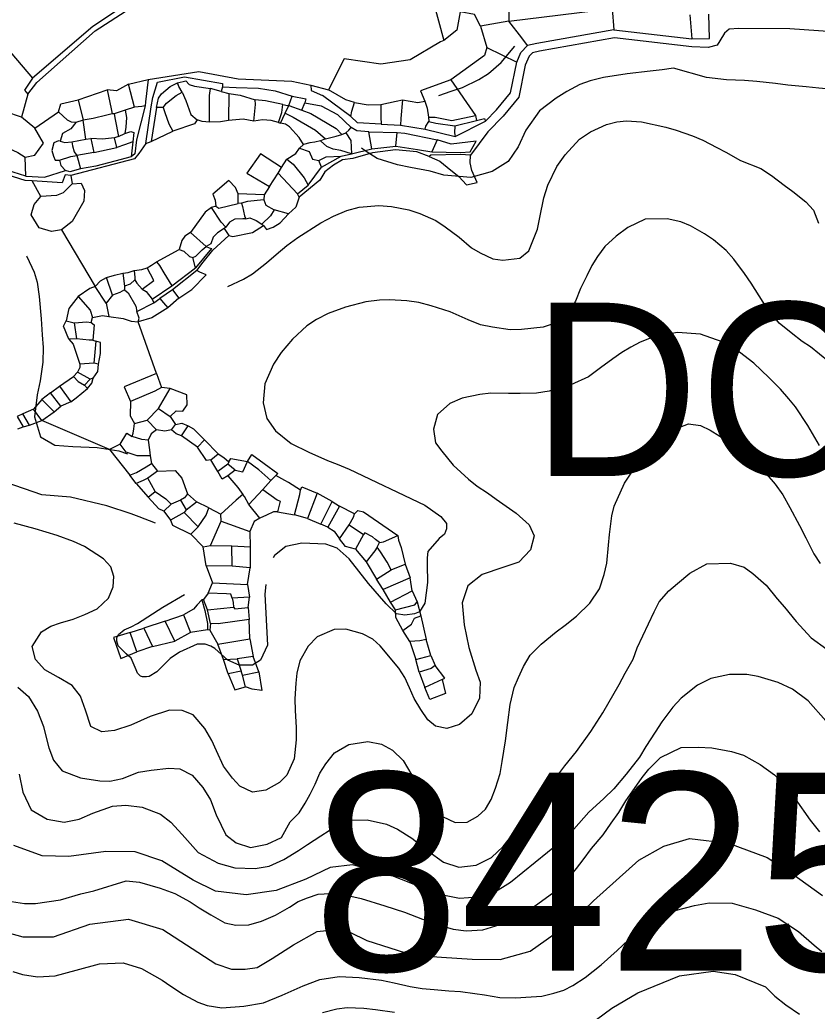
# Model space of a CAD drawing. Header units: metres. Extents: x 548946 to 557077, y 1838800 to 1845419.
# Drawn here: x 553195.1 to 553517, y 1839331.7 to 1839732.1 of the extents above; entities that cross this region are included whole.
import ezdxf
from ezdxf.enums import TextEntityAlignment as Align

# ---------------------------------------------------------------- set-up
doc = ezdxf.new("R2010")
doc.units = ezdxf.units.M
doc.header["$LTSCALE"] = 28
for name, color, linetype, lineweight in [('1', 7, 'Continuous', 13), ('10', 7, 'Continuous', 13), ('2', 7, 'Continuous', 13), ('55', 7, 'Continuous', 35)]:
    doc.layers.add(name, color=color, linetype=linetype, lineweight=lineweight)
doc.layers.add('61', color=7, linetype='Continuous')

msp = doc.modelspace()

# ---------------------------------------------------------------- linework, layer by layer
at = {"layer": '1'}
for points in [[(553364.22, 1839701.53), (553369.31, 1839703.26), (553373.83, 1839704.8), (553380.37, 1839707.99), (553384.39, 1839710.39), (553389.37, 1839714.84), (553394.95, 1839721.51)], [(553454.46, 1839711.86), (553449.58, 1839711.32), (553440.33, 1839710.3), (553430.73, 1839708.86), (553425.42, 1839707.49), (553421.16, 1839705.98), (553415.88, 1839703.19), (553411.62, 1839700.51), (553404.91, 1839695.35), (553399.39, 1839687.59), (553396.36, 1839680.88), (553392.21, 1839674.83), (553385.76, 1839670.87), (553377.19, 1839668.37), (553366.28, 1839669.38), (553360.77, 1839670.98), (553352.81, 1839672.44), (553347.61, 1839673.56), (553339.39, 1839676.17), (553334.51, 1839679.14), (553333.11, 1839680.26)], [(553596.71, 1839704.93), (553579.49, 1839701.94), (553563.84, 1839701.94), (553530.6, 1839703.63), (553525.32, 1839703.91), (553517.71, 1839704.5), (553512.6, 1839704.99), (553505.16, 1839705.79), (553500.13, 1839706.39), (553492.59, 1839707.27), (553487.68, 1839707.59), (553480.39, 1839707.93), (553472.28, 1839708.76), (553459.06, 1839712.63), (553454.46, 1839711.86)], [(553279.11, 1839624.39), (553279.16, 1839624.41), (553285.47, 1839627.31), (553289.12, 1839629.54), (553294.75, 1839633.93), (553298.67, 1839637.35), (553302.96, 1839640.94), (553307.41, 1839644.17), (553316.64, 1839650.12), (553321.81, 1839652.77), (553327.15, 1839655.05), (553332.06, 1839656.5), (553340.06, 1839657.12), (553345.17, 1839656.78), (553352.22, 1839655.34), (553356.67, 1839653.88), (553363.09, 1839651.08), (553366.89, 1839648.5), (553372.42, 1839644.3), (553377.45, 1839640.04), (553380.93, 1839637.96), (553386.01, 1839635.52), (553390.09, 1839635.06), (553397.03, 1839635.83), (553400.6, 1839638.82), (553404.06, 1839647.53), (553405.1, 1839652.32), (553406.7, 1839660.17), (553408.22, 1839665.28), (553411.94, 1839672.84), (553415.31, 1839677.64), (553421, 1839683.86), (553425.49, 1839686.82), (553431.91, 1839689.87), (553436.08, 1839690.98), (553440.08, 1839691.29), (553446.1, 1839690.91), (553455.84, 1839688.73), (553460.01, 1839687.5), (553466.63, 1839685.24), (553470.85, 1839683.49), (553476.5, 1839680.6), (553480.1, 1839678.66), (553486.06, 1839675.28), (553494.22, 1839672.02), (553498.56, 1839669.25), (553503.67, 1839665.39), (553507.21, 1839662.79), (553512.48, 1839658.56), (553515.45, 1839655.24), (553517.59, 1839650.01)], [(553521.53, 1839594.13), (553514.25, 1839599.97), (553510.89, 1839602.2), (553506.47, 1839605.74), (553501.62, 1839609.63), (553499.05, 1839612.86), (553495.23, 1839618.03), (553490.35, 1839625.69), (553487.7, 1839629.69), (553483.42, 1839635.46), (553480.32, 1839638.89), (553475.15, 1839643.26), (553471.5, 1839645.72), (553465.82, 1839648.87), (553462, 1839650.52), (553456.4, 1839651.73), (553447.58, 1839651.54), (553440.52, 1839648.29), (553435.84, 1839644.78), (553431.24, 1839640.5), (553428.29, 1839636.54), (553426.09, 1839632.91), (553423.95, 1839628.78), (553421.4, 1839623.55), (553419.48, 1839618.53), (553417.39, 1839615.05), (553412.73, 1839610.11), (553406.34, 1839607.98), (553397.6, 1839607.02), (553393.06, 1839606.91), (553385.92, 1839607.94), (553381.13, 1839608.97), (553376.1, 1839610.89), (553368.85, 1839614.13), (553361.18, 1839616.53), (553356.21, 1839617.94), (553351.33, 1839618.57), (553344.39, 1839618.98), (553340.36, 1839618.92), (553334.85, 1839618.18), (553326.63, 1839616.11), (553319.63, 1839613.52), (553314.83, 1839611.04), (553310.95, 1839608.53), (553305.17, 1839603.08), (553300.69, 1839597.78), (553297.57, 1839593.01), (553294.02, 1839585.08), (553293.3, 1839577.45), (553294.78, 1839571.11), (553298.31, 1839566.17), (553304.73, 1839561.03), (553311.75, 1839557.51), (553319.4, 1839554.19), (553323.22, 1839552.63), (553328.1, 1839550.6), (553358.62, 1839536.04), (553365.13, 1839531.47), (553367.33, 1839528.67), (553367.33, 1839526.46), (553366.6, 1839524.4), (553364.39, 1839522.63), (553359.84, 1839517.32), (553359.55, 1839514.82)], [(553197.83, 1839636.77), (553197.97, 1839636.53), (553200.87, 1839630.22), (553202.1, 1839626.19), (553203, 1839620.31), (553203.74, 1839611.29), (553204.19, 1839604.84), (553204.61, 1839599.81), (553204.49, 1839593.81)], [(553204.49, 1839593.81), (553203.37, 1839586.28), (553202.17, 1839580.68), (553201.07, 1839571.72), (553203.52, 1839563.66), (553209.23, 1839560.26), (553216.56, 1839559.77), (553226.36, 1839559.42), (553235.09, 1839558.04), (553238.56, 1839556.83)], [(553248.13, 1839429.03), (553255.33, 1839429.82), (553259.78, 1839429.53), (553264.75, 1839426.96), (553269.05, 1839422.1), (553272.07, 1839417.1), (553274.44, 1839410.99), (553276.46, 1839406.79), (553278.31, 1839402.96), (553282.45, 1839399.64), (553288.24, 1839397.81), (553294.98, 1839399.2), (553300.81, 1839401.8), (553304.27, 1839408.16), (553307.9, 1839411.81), (553310.33, 1839415.72), (553312.28, 1839419.32), (553314.42, 1839423.45), (553316.28, 1839427.82), (553318.6, 1839431.59), (553322.14, 1839436.01), (553327.88, 1839439.37), (553335.68, 1839440.62), (553341.13, 1839439.53), (553345.56, 1839437.16), (553349.92, 1839432.96), (553353.31, 1839426.96), (553357.36, 1839419.73), (553360.24, 1839416.01), (553365.8, 1839410.38), (553370.88, 1839407.95), (553375.68, 1839408.09), (553379.96, 1839410.51), (553383.16, 1839413.34), (553385.34, 1839417.22), (553387.17, 1839421.84), (553389, 1839427.64), (553389.89, 1839432.55), (553391.19, 1839440.88), (553392.19, 1839448.28), (553393.08, 1839455.53), (553394.66, 1839462.46), (553396.43, 1839466.43), (553398.41, 1839470.94), (553401.15, 1839475.53), (553405.61, 1839479.93), (553411.7, 1839484.89), (553415.3, 1839487.63), (553419.84, 1839491.25), (553425.24, 1839496.52), (553429.16, 1839502.29), (553430.99, 1839508.08), (553432.06, 1839512.62), (553432.8, 1839519.99), (553433.12, 1839524.18), (553434.1, 1839531.83), (553435.1, 1839535.72), (553439.28, 1839545.02), (553442.74, 1839550.21), (553445.37, 1839553.49), (553451.09, 1839560.63), (553457.63, 1839566.16), (553465, 1839568.92), (553469.88, 1839568.29), (553473.74, 1839566.37), (553477.64, 1839563.94), (553484.24, 1839559.59), (553490.94, 1839554.22), (553496.65, 1839548.48), (553500.07, 1839544.56), (553503.15, 1839540.22), (553505.91, 1839535.19), (553509.84, 1839527.82), (553512.47, 1839522.91), (553515.66, 1839516.37), (553518.17, 1839512.48)], [(553249.95, 1839528.75), (553243.28, 1839531.32), (553240.11, 1839532.59), (553230.3, 1839535.78), (553215.65, 1839539.33), (553204.02, 1839540.24), (553189.61, 1839545.24)], [(553359.55, 1839514.82), (553359.55, 1839512.02), (553359.68, 1839504.78), (553358.66, 1839496.55), (553356.46, 1839493.02), (553354.4, 1839492.13), (553350.58, 1839491.69), (553347.2, 1839492.13), (553343.01, 1839496.26), (553335.91, 1839504.43), (553328.1, 1839514.37), (553323.26, 1839518.65), (553318.71, 1839520.27), (553308.94, 1839520.77), (553302.55, 1839519.35), (553297.94, 1839515.79), (553297.37, 1839514.78)], [(553194.85, 1839427.45), (553196.3, 1839420.2), (553199.69, 1839413.03), (553206.23, 1839409.2), (553212.99, 1839407.99), (553219.1, 1839409.19), (553224.56, 1839411.61), (553232.56, 1839414.57), (553237.98, 1839414.91), (553244.58, 1839414.07), (553251.91, 1839411.24), (553256.16, 1839408.06), (553260.61, 1839403.09), (553267.14, 1839395.75), (553275.16, 1839391.43), (553281.87, 1839389.57), (553290.09, 1839389.3), (553295.83, 1839390.32), (553301.66, 1839392.92), (553307.63, 1839396.56), (553311.26, 1839399.05), (553316.6, 1839402.5), (553320, 1839404.69), (553324.46, 1839406.74), (553329.17, 1839408.82), (553335.39, 1839408.99), (553343.13, 1839407.24), (553347.64, 1839405.26), (553353.37, 1839401.6), (553359.79, 1839396.46), (553366.15, 1839391.83), (553372.35, 1839389.91), (553379.29, 1839390.67), (553385.57, 1839393.83), (553390.29, 1839398.25), (553394.86, 1839403.96), (553397.72, 1839407.53), (553401.46, 1839412.49), (553405.1, 1839417.31), (553407.44, 1839420.82), (553411.56, 1839425.96), (553415.19, 1839430.78), (553419.88, 1839436.63), (553425.62, 1839444.67), (553430.51, 1839452.24), (553437.06, 1839463.62), (553439.55, 1839468.19), (553442.7, 1839473.87), (553444.27, 1839478.46), (553451.25, 1839493.02), (553453.28, 1839497.01), (553457.08, 1839501.46), (553460.66, 1839504.46), (553465.66, 1839508.65), (553472.4, 1839512.38), (553481.99, 1839512.66), (553487.5, 1839511.05), (553491.04, 1839508.45), (553496.37, 1839503.71), (553500.88, 1839498.22), (553503.85, 1839494.91), (553508.52, 1839489.05), (553514.57, 1839482.56), (553520.93, 1839477.93)], [(553294.41, 1839503.98), (553294.03, 1839500.17), (553295.1, 1839479.57), (553292.26, 1839473.53), (553289.07, 1839471.4), (553283.74, 1839471.4), (553279.13, 1839473.53), (553273.81, 1839478.15), (553272.3, 1839479.16), (553269.95, 1839479.9), (553266.71, 1839479.93), (553259.61, 1839476.73), (553255.85, 1839474.15), (553253.42, 1839471.72), (553250.41, 1839468.7), (553247.4, 1839466.93), (553246.23, 1839466.78), (553244.68, 1839466.78), (553243.8, 1839467), (553242.7, 1839468.18), (553242.04, 1839469.58), (553240.06, 1839474.3), (553238, 1839476.06), (553235.72, 1839478.27), (553234.84, 1839479.3), (553234.33, 1839481.15), (553234.33, 1839482.47), (553234.91, 1839483.8), (553237.26, 1839485.79), (553240.06, 1839486.96), (553242.7, 1839488.22), (553252.87, 1839494.84), (553261.6, 1839500.02)], [(553520.47, 1839449.01), (553513.34, 1839457.07), (553506.98, 1839461.7), (553501.22, 1839464.44), (553493.14, 1839466.94), (553488.63, 1839467.74), (553481.61, 1839467.75), (553474.12, 1839466.01), (553468.7, 1839463.33), (553462.12, 1839458.06), (553458.75, 1839454.44), (553454.32, 1839448.61), (553451.66, 1839444.42), (553447.89, 1839438.54), (553445.23, 1839434.35)], [(553194.37, 1839462.52), (553198.68, 1839458.83), (553202.33, 1839452.86), (553204.69, 1839446.74), (553205.72, 1839442.18), (553206.82, 1839438.01), (553208.79, 1839433.15), (553212.27, 1839428.72), (553219.6, 1839425.89), (553227.4, 1839424.79), (553231.45, 1839424.59), (553236.53, 1839425.67), (553243.02, 1839428.21), (553248.13, 1839429.03)], [(553446.39, 1839426.15), (553449.02, 1839429.43), (553453.71, 1839434.11), (553462.1, 1839438.16), (553468.99, 1839438.27), (553474.47, 1839438.09), (553482.43, 1839436.62), (553487.28, 1839435.08), (553493.93, 1839431.39), (553499.73, 1839427.21), (553502.52, 1839424.27), (553505.49, 1839420.96), (553508.08, 1839417.47), (553514.1, 1839408.9), (553518, 1839404.13)], [(553445.23, 1839434.35), (553439.88, 1839427.39), (553434.94, 1839421.51), (553430.82, 1839417.55), (553424.79, 1839412.07), (553418.79, 1839405.17), (553413.13, 1839399.86), (553393.25, 1839383.73), (553386.13, 1839379.27), (553379.91, 1839377.71), (553372.57, 1839377.27), (553364.57, 1839378.83), (553344.1, 1839386.85), (553341.16, 1839387.75), (553329.37, 1839390.87), (553320.47, 1839389.68), (553310.63, 1839384.96), (553298.57, 1839380.39), (553286.46, 1839378.65), (553274.12, 1839380.13), (553265.08, 1839384.57), (553252.42, 1839392.36), (553241.65, 1839396.08), (553229.85, 1839396.19), (553214.92, 1839394.15), (553204.14, 1839394.38), (553192.66, 1839398.67)], [(553190.09, 1839376.21), (553196.97, 1839375.14), (553201.51, 1839375.25), (553211.5, 1839376.62), (553219.82, 1839379.09), (553225.01, 1839380.31), (553238.09, 1839384.36), (553243.49, 1839383.78), (553251.82, 1839381.32), (553257.65, 1839379.23), (553263.87, 1839375.88), (553267.52, 1839373.42), (553272.26, 1839370.56), (553277.94, 1839367.41), (553282.33, 1839366.47), (553287.53, 1839366.52), (553292.7, 1839368), (553298.41, 1839370.45), (553304.04, 1839373.67), (553307.55, 1839376.01), (553311.29, 1839377.46), (553315.55, 1839378.97), (553322.92, 1839379.39), (553328.77, 1839378.21), (553332.91, 1839377.24), (553342.47, 1839374.26), (553350.43, 1839371.63), (553357.62, 1839368.91), (553363.59, 1839366.7), (553370.04, 1839364.81), (553375.32, 1839364.09), (553382.03, 1839364.57), (553389.09, 1839366.65), (553395.66, 1839369.58), (553399.2, 1839371.66), (553404.28, 1839375.09), (553410.66, 1839379.82), (553414.94, 1839383.41), (553419.89, 1839389.29), (553422.49, 1839392.83), (553425.89, 1839397.36), (553430.61, 1839402.96), (553433.87, 1839407.61), (553436.9, 1839411.97), (553439.76, 1839416.71), (553443.24, 1839421.64), (553446.39, 1839426.15)], [(553192.32, 1839347.71), (553196.23, 1839346.45), (553202.31, 1839345.56), (553209.42, 1839345.95), (553217.87, 1839348.31), (553227.35, 1839350.79), (553236.81, 1839351.18), (553244.2, 1839349), (553252.53, 1839344.2), (553256.04, 1839341.85), (553261.23, 1839338.39), (553267.03, 1839335.39), (553270.82, 1839333.99), (553276.65, 1839333.07), (553285.55, 1839333.66), (553293.46, 1839335.05), (553301.06, 1839338.1), (553309.49, 1839341.89), (553316.23, 1839344.45), (553324.03, 1839345.7), (553332.13, 1839345.29), (553341.1, 1839344.2), (553346.29, 1839343.08), (553352.69, 1839341.7), (553357.6, 1839340.81), (553362.45, 1839340.44), (553368.36, 1839339.92), (553373.07, 1839339.66), (553378.75, 1839338.85), (553382.72, 1839338.25), (553388.94, 1839337.24), (553395.34, 1839337.04), (553399.34, 1839337.35), (553405.79, 1839337.8), (553410.73, 1839338.99), (553414.76, 1839340.21), (553418.33, 1839342.04), (553423.3, 1839345.32), (553429.76, 1839350.45), (553436.27, 1839356.24), (553443.1, 1839362.71), (553450.79, 1839368.5), (553459.73, 1839372.35), (553467.44, 1839374.37), (553473.44, 1839375.42), (553482.69, 1839375.27), (553492.08, 1839372.66), (553501.3, 1839369.25), (553509.43, 1839363.91), (553515.76, 1839358.36), (553518.9, 1839355.85)], [(553424.87, 1839326.04), (553434.16, 1839332.88), (553444.56, 1839339.15), (553461.43, 1839345.96), (553474.97, 1839347.82), (553483.91, 1839346.54), (553496.16, 1839341.51), (553499.95, 1839337.76), (553504.37, 1839334.22), (553509.85, 1839330.53)], [(553317.31, 1839331.19), (553323.16, 1839332.69), (553327.21, 1839333.24), (553334.02, 1839332.94), (553338.75, 1839332.41), (553346.42, 1839331.25)]]:
    msp.add_lwpolyline(points, dxfattribs=at)
at = {"layer": '10'}
for p, q in [((553353.79, 1839770.52), (553366.32, 1839723.79)), ((553392.33, 1839751.96), (553392.52, 1839731.64)), ((553392.52, 1839731.64), (553434.18, 1839736.7)), ((553434.18, 1839736.7), (553434.95, 1839728.07)), ((553392.52, 1839731.64), (553381.06, 1839729.62)), ((553465.63, 1839734.1), (553466.45, 1839724.45)), ((553381.06, 1839729.62), (553383.69, 1839720.91)), ((553434.95, 1839728.07), (553466.45, 1839724.45)), ((553187.35, 1839723.83), (553200.3, 1839708.61)), ((553383.69, 1839720.91), (553395.73, 1839715.02)), ((553238.98, 1839706.17), (553246.95, 1839708.06)), ((553369.13, 1839707.91), (553356.9, 1839703.5)), ((553369.13, 1839707.91), (553379.06, 1839693.51)), ((553218.69, 1839699.84), (553230.33, 1839703.84)), ((553241.37, 1839696.88), (553238.98, 1839706.17)), ((553276.46, 1839703.13), (553272.09, 1839704.34)), ((553276.89, 1839705.03), (553276.46, 1839703.13)), ((553312.59, 1839705.79), (553319.79, 1839703.84)), ((553356.9, 1839703.5), (553358.58, 1839699.23)), ((553198.39, 1839702.09), (553195.83, 1839692.77)), ((553218.69, 1839699.84), (553220.72, 1839691.56)), ((553276.46, 1839703.13), (553279.53, 1839702.33)), ((553279.53, 1839702.33), (553279.43, 1839691.45)), ((553303.66, 1839697.46), (553305.11, 1839701.34)), ((553328.76, 1839693.08), (553317.38, 1839701.5)), ((553237.63, 1839695.59), (553233.19, 1839694.21)), ((553241.37, 1839696.88), (553237.63, 1839695.59)), ((553250.36, 1839696.72), (553248.11, 1839682.95)), ((553253, 1839696.75), (553250.36, 1839696.72)), ((553301.37, 1839697.94), (553303.16, 1839697.52)), ((553302.24, 1839694.41), (553303.66, 1839697.46)), ((553303.16, 1839697.52), (553303.66, 1839697.46)), ((553303.66, 1839697.46), (553308.99, 1839695.69)), ((553308.99, 1839695.69), (553310.14, 1839698.55)), ((553201.25, 1839688.36), (553195.83, 1839692.77)), ((553201.25, 1839688.36), (553210.77, 1839694.99)), ((553220.72, 1839691.56), (553217.77, 1839690.64)), ((553233.19, 1839694.21), (553232.48, 1839694.21)), ((553360.11, 1839692.82), (553360.25, 1839691.05)), ((553370.75, 1839689.32), (553379.52, 1839691.42)), ((553379.06, 1839693.51), (553379.52, 1839691.42)), ((553255.24, 1839690.05), (553256.88, 1839687.09)), ((553340.97, 1839690.01), (553348.86, 1839689.54)), ((553221.83, 1839683.94), (553223.75, 1839684.18)), ((553223.75, 1839684.18), (553225.02, 1839678.52)), ((553234.95, 1839685.02), (553233.36, 1839684.39)), ((553234.33, 1839680.57), (553233.36, 1839684.39)), ((553234.95, 1839685.02), (553237.54, 1839686.25)), ((553248.11, 1839682.95), (553256.88, 1839687.09)), ((553318.47, 1839683.99), (553316.56, 1839683.25)), ((553325.09, 1839685.85), (553326.76, 1839686.51)), ((553335.98, 1839686.93), (553347.42, 1839686.6)), ((553337.18, 1839679.96), (553335.98, 1839686.93)), ((553346.92, 1839681.08), (553347.42, 1839686.6)), ((553363.62, 1839683.6), (553361.46, 1839678.79)), ((553225.02, 1839678.52), (553234.33, 1839680.57)), ((553240.82, 1839682.81), (553240.02, 1839676.75)), ((553245.96, 1839682.13), (553248.11, 1839682.95)), ((553308.07, 1839680.26), (553309.64, 1839681.82)), ((553329.08, 1839677.98), (553324.72, 1839679.37)), ((553197.52, 1839669), (553197.27, 1839676.66)), ((553225.02, 1839678.52), (553218.17, 1839677.34)), ((553300.79, 1839672.48), (553302.94, 1839675.78)), ((553316.97, 1839672.6), (553315.9, 1839675.27)), ((553215.78, 1839669.23), (553216.32, 1839665.81)), ((553307.23, 1839661.83), (553299.41, 1839670.18)), ((553203.56, 1839660.81), (553200.15, 1839667.03)), ((553295.88, 1839664.78), (553293.74, 1839661.49)), ((553283.3, 1839657.95), (553283.25, 1839661.87)), ((553293.74, 1839661.49), (553283.25, 1839661.87)), ((553293.74, 1839661.49), (553293.58, 1839659.38)), ((553274.21, 1839656.89), (553272.46, 1839656.27)), ((553274.21, 1839656.89), (553275.51, 1839656.02)), ((553275.51, 1839656.02), (553283.3, 1839657.95)), ((553284.59, 1839658.13), (553283.3, 1839657.95)), ((553303.64, 1839653.76), (553297.75, 1839655.31)), ((553212, 1839647.33), (553225.52, 1839624.44)), ((553278.34, 1839648.37), (553277.59, 1839647.78)), ((553277.59, 1839647.78), (553279.51, 1839645.03)), ((553292.81, 1839649.54), (553293.53, 1839648.98)), ((553270.34, 1839640.51), (553263.99, 1839646.26)), ((553250.31, 1839634.31), (553259.52, 1839639.38)), ((553263.68, 1839636.48), (553264.93, 1839636.14)), ((553266.03, 1839632), (553264.93, 1839636.14)), ((553249.2, 1839626.8), (553246.5, 1839631.98)), ((553256.52, 1839624.65), (553266.03, 1839632)), ((553266.65, 1839630.87), (553269.17, 1839634.22)), ((553232.61, 1839620.95), (553230.18, 1839628.05)), ((553236.72, 1839629.82), (553237.42, 1839624.52)), ((553253.32, 1839629.86), (553256.52, 1839624.65)), ((553237.42, 1839624.52), (553237.34, 1839623.11)), ((553244.49, 1839623.3), (553249.2, 1839626.8)), ((553248.51, 1839619.27), (553256.52, 1839624.65)), ((553248.51, 1839619.27), (553249.22, 1839617.86)), ((553249.22, 1839617.86), (553251.72, 1839619.55)), ((553230.03, 1839617.73), (553231.11, 1839612.28)), ((553242.38, 1839614.27), (553249.22, 1839617.86)), ((553223.94, 1839609.92), (553224.51, 1839611.88)), ((553213.81, 1839610.56), (553217.08, 1839609.76)), ((553217.08, 1839609.76), (553217.99, 1839603.22)), ((553250.3, 1839589.27), (553242.95, 1839610.12)), ((553217.99, 1839603.22), (553214.87, 1839603.07)), ((553224.56, 1839602.76), (553225.86, 1839602.37)), ((553225.86, 1839602.37), (553225.04, 1839593.46)), ((553226.87, 1839593), (553225.04, 1839593.46)), ((553211.18, 1839584.13), (553216.79, 1839588.09)), ((553250.3, 1839589.27), (553252.29, 1839583.61)), ((553221.31, 1839584.49), (553222.52, 1839583.24)), ((553208.96, 1839573.73), (553211.68, 1839576.11)), ((553196.41, 1839573.04), (553194.06, 1839571.91)), ((553194.06, 1839571.91), (553196.49, 1839567.75)), ((553200.66, 1839574.81), (553196.41, 1839573.04)), ((553198.99, 1839568.42), (553196.41, 1839573.04)), ((553203.96, 1839570.27), (553200.66, 1839574.81)), ((553203.96, 1839570.27), (553208.96, 1839573.73)), ((553251.12, 1839575.07), (553255.87, 1839571.91)), ((553255.87, 1839571.91), (553258.04, 1839568.72)), ((553194.38, 1839566.88), (553196.49, 1839567.75)), ((553196.49, 1839567.75), (553198.99, 1839568.42)), ((553198.99, 1839568.42), (553203.96, 1839570.27)), ((553231.35, 1839558.53), (553203.96, 1839570.27)), ((553250.37, 1839566.51), (553246.54, 1839570.47)), ((553256.31, 1839566.48), (553258.04, 1839568.72)), ((553266.81, 1839559.48), (553260.44, 1839564.14)), ((553235.6, 1839560.66), (553231.35, 1839558.53)), ((553231.35, 1839558.53), (553239.52, 1839548.19)), ((553247.8, 1839555.99), (553248.33, 1839552.95)), ((553272.22, 1839554.42), (553275.26, 1839556.84)), ((553248.33, 1839552.95), (553250.71, 1839549.81)), ((553275.01, 1839549.62), (553272.22, 1839554.42)), ((553279.17, 1839552.63), (553275.01, 1839549.62)), ((553279.48, 1839553.55), (553279.17, 1839552.63)), ((553282.09, 1839550.23), (553279.17, 1839552.63)), ((553242.16, 1839544.83), (553239.52, 1839548.19)), ((553250.71, 1839549.81), (553246.8, 1839546.96)), ((553282.09, 1839550.23), (553279.14, 1839547.93)), ((553296.51, 1839546.03), (553298.44, 1839548.07)), ((553242.16, 1839544.83), (553246.94, 1839539.32)), ((553249.77, 1839541.65), (553246.8, 1839546.96)), ((553296.51, 1839546.03), (553293.28, 1839542.44)), ((553246.94, 1839539.32), (553249.77, 1839541.65)), ((553266.39, 1839537.4), (553262.79, 1839540.7)), ((553287.62, 1839536.38), (553293.28, 1839542.44)), ((553315.23, 1839540.92), (553311.31, 1839530.65)), ((553321.2, 1839537.63), (553315.23, 1839540.92)), ((553259.96, 1839538.05), (553256.18, 1839536.42)), ((553271.4, 1839535.06), (553266.39, 1839537.4)), ((553292, 1839530.81), (553287.62, 1839536.38)), ((553316.62, 1839528.47), (553321.2, 1839537.63)), ((553324.13, 1839535.71), (553319.49, 1839527.13)), ((553321.2, 1839537.63), (553324.13, 1839535.71)), ((553330.24, 1839532.56), (553324.13, 1839535.71)), ((553261.46, 1839533.07), (553255.98, 1839529.97)), ((553262.32, 1839534.24), (553261.46, 1839533.07)), ((553267.1, 1839527.38), (553261.46, 1839533.07)), ((553271.4, 1839535.06), (553276.31, 1839532.39)), ((553276.47, 1839529.65), (553276.31, 1839532.39)), ((553299.11, 1839533.39), (553306.01, 1839532.23)), ((553311.31, 1839530.65), (553306.01, 1839532.23)), ((553264.21, 1839524.42), (553267.1, 1839527.38)), ((553272.07, 1839519.84), (553276.47, 1839529.65)), ((553276.47, 1839529.65), (553287.99, 1839525.46)), ((553311.31, 1839530.65), (553316.62, 1839528.47)), ((553319.49, 1839527.13), (553316.62, 1839528.47)), ((553324.18, 1839522.47), (553328.12, 1839528.2)), ((553328.12, 1839528.2), (553333.85, 1839524.22)), ((553264.21, 1839524.42), (553269.14, 1839519.31)), ((553287.99, 1839525.46), (553288.06, 1839519.3)), ((553333.85, 1839524.22), (553330.58, 1839518.36)), ((553269.14, 1839519.31), (553272.07, 1839519.84)), ((553270.31, 1839511.62), (553269.14, 1839519.31)), ((553272.07, 1839519.84), (553280.74, 1839519.7)), ((553280.74, 1839519.7), (553288.06, 1839519.3)), ((553280.85, 1839511.39), (553280.74, 1839519.7)), ((553288.06, 1839519.3), (553288.11, 1839510.83)), ((553339.43, 1839519.06), (553340.35, 1839520.98)), ((553330.58, 1839518.36), (553334.91, 1839513.19)), ((553270.31, 1839511.62), (553272.88, 1839504.69)), ((553334.91, 1839513.19), (553339.13, 1839506.18)), ((553345.07, 1839510.02), (553350.75, 1839512.19)), ((553287.02, 1839504.06), (553288.11, 1839510.83)), ((553339.13, 1839506.18), (553345.07, 1839510.02)), ((553271.22, 1839500.49), (553272.88, 1839504.69)), ((553272.88, 1839504.69), (553287.02, 1839504.06)), ((553287.02, 1839504.06), (553287.9, 1839498.86)), ((553341.78, 1839502.01), (553339.13, 1839506.18)), ((553271.22, 1839500.49), (553269.29, 1839497.93)), ((553344.73, 1839496.95), (553341.78, 1839502.01)), ((553353.5, 1839501.49), (553355.59, 1839497.07)), ((553269.29, 1839497.93), (553268.65, 1839497.88)), ((553270.92, 1839493.8), (553269.29, 1839497.93)), ((553287.9, 1839498.86), (553280.9, 1839498.52)), ((553287.37, 1839494.78), (553287.9, 1839498.86)), ((553346.73, 1839493.74), (553344.73, 1839496.95)), ((553270.92, 1839493.8), (553281.35, 1839494.88)), ((553272.12, 1839488.25), (553270.92, 1839493.8)), ((553287.37, 1839494.78), (553287.71, 1839489.85)), ((553272.12, 1839488.25), (553271.83, 1839485.63)), ((553287.92, 1839482.03), (553287.71, 1839489.85)), ((553270.83, 1839485.67), (553264.08, 1839484.71)), ((553271.83, 1839485.63), (553270.83, 1839485.67)), ((553271.83, 1839485.63), (553275.11, 1839479.98)), ((553352.54, 1839481.03), (553349.77, 1839485.43)), ((553275.11, 1839479.98), (553287.92, 1839482.03)), ((553277.37, 1839473.79), (553275.11, 1839479.98)), ((553287.92, 1839482.03), (553289.29, 1839474.9)), ((553361.11, 1839475.34), (553359.2, 1839481.86)), ((553361.11, 1839475.34), (553362.8, 1839471.26)), ((553277.37, 1839473.79), (553282.92, 1839474.02)), ((553289.29, 1839474.9), (553282.92, 1839474.02)), ((553282.92, 1839474.02), (553284.51, 1839469.09)), ((553356.36, 1839468.65), (553355.01, 1839473.68)), ((553285.03, 1839467.44), (553284.51, 1839469.09)), ((553286.19, 1839462.66), (553285.03, 1839467.44)), ((553356.36, 1839468.65), (553358.64, 1839462.47)), ((553365.66, 1839465.62), (553358.64, 1839462.47))]:
    msp.add_line(p, q, dxfattribs=at)
for points in [[(553198.39, 1839702.09), (553201.99, 1839706.83), (553225.6, 1839727.64), (553246, 1839741.07), (553248.71, 1839742.38), (553263.9, 1839747.69), (553272.33, 1839749.35), (553281.46, 1839753.03), (553291.09, 1839758.85)], [(553235.4, 1839736.57), (553224.6, 1839729.46), (553200.3, 1839708.61)], [(553381.06, 1839729.62), (553378.62, 1839734.31), (553372.9, 1839735.39), (553371.5, 1839727.91), (553366.32, 1839723.79)], [(553400.07, 1839721.78), (553397.81, 1839724.87), (553392.52, 1839731.64)], [(553466.45, 1839724.45), (553473.54, 1839724.53), (553473.26, 1839734.41)], [(553573.51, 1839723.78), (553505.95, 1839728.44), (553485.35, 1839728.67), (553481.42, 1839728.37), (553479.57, 1839726.67), (553477.76, 1839723.59), (553476.61, 1839721.85), (553472.98, 1839720.93), (553466.44, 1839721.22), (553435.2, 1839724.81), (553404.93, 1839719.44), (553402.04, 1839718.85), (553400.73, 1839717.42), (553399.16, 1839713.83), (553396.51, 1839700.83), (553390.24, 1839693.19), (553384.09, 1839686.85), (553377, 1839677.43)], [(553434.95, 1839728.07), (553403.81, 1839722.55), (553400.07, 1839721.78)], [(553366.32, 1839723.79), (553364.89, 1839723.25), (553352.65, 1839715.96), (553340.83, 1839714.2), (553326, 1839716.4), (553319.79, 1839703.84)], [(553383.69, 1839720.91), (553382.7, 1839717.72), (553369.13, 1839707.91)], [(553395.73, 1839715.02), (553397.43, 1839718.91), (553400.07, 1839721.78)], [(553383.05, 1839691.14), (553387.58, 1839695.81), (553393.22, 1839702.69), (553395.73, 1839715.02)], [(553200.3, 1839708.61), (553196.97, 1839703.68), (553198.39, 1839702.09)], [(553246.95, 1839708.06), (553245.88, 1839698.99), (553245.74, 1839697.35)], [(553245.96, 1839682.13), (553248.15, 1839696.98), (553248.79, 1839700.69), (553250.68, 1839706.97), (553261.65, 1839709.04), (553276.93, 1839706.44), (553276.89, 1839705.03)], [(553246.95, 1839708.06), (553267.38, 1839711.2), (553283.26, 1839708.27), (553304.88, 1839707.32), (553312.59, 1839705.79)], [(553258.79, 1839706.68), (553262.15, 1839707.48), (553263.54, 1839706.01), (553265.66, 1839705.33), (553272.09, 1839704.34)], [(553238.98, 1839706.17), (553234.21, 1839703.47), (553230.33, 1839703.84)], [(553230.33, 1839703.84), (553232.02, 1839696.12), (553232.48, 1839694.21)], [(553250.36, 1839696.72), (553251.13, 1839700.41), (553252.34, 1839702.28), (553255.86, 1839705.14), (553258.79, 1839706.68)], [(553260.62, 1839702.85), (553259.31, 1839705.25), (553258.79, 1839706.68)], [(553271.75, 1839690.79), (553271.73, 1839701.51), (553272.09, 1839704.34)], [(553276.89, 1839705.03), (553282.4, 1839704.81), (553291.53, 1839704.55), (553298.17, 1839703.47), (553305.11, 1839701.34)], [(553312.59, 1839705.79), (553312.69, 1839703.52), (553317.38, 1839701.5)], [(553330.19, 1839698.68), (553326.75, 1839699.85), (553319.79, 1839703.84)], [(553210.77, 1839694.99), (553211.66, 1839698.18), (553218.69, 1839699.84)], [(553253, 1839696.75), (553254.36, 1839698.44), (553258.2, 1839701.6), (553260.62, 1839702.85)], [(553260.62, 1839702.85), (553262.16, 1839699.58), (553264.17, 1839693.89), (553266.68, 1839691.71)], [(553279.53, 1839702.33), (553284.05, 1839701.67), (553290.17, 1839699.81)], [(553289.6, 1839691.22), (553290.32, 1839697.95), (553290.17, 1839699.81)], [(553301.37, 1839697.94), (553294.31, 1839699.38), (553290.17, 1839699.81)], [(553305.11, 1839701.34), (553310.59, 1839700.2), (553310.14, 1839698.55)], [(553340.8, 1839697.94), (553347.07, 1839699.3), (553349.58, 1839699.86)], [(553349.58, 1839699.86), (553348.89, 1839692.21), (553348.86, 1839689.54)], [(553349.58, 1839699.86), (553355.81, 1839698.75), (553358.58, 1839699.23)], [(553195.83, 1839692.77), (553189.48, 1839694.9), (553183.42, 1839697.46)], [(553237.63, 1839695.59), (553238.2, 1839692.71), (553237.87, 1839688.77), (553237.54, 1839686.25)], [(553245.74, 1839697.35), (553242.29, 1839683.65), (553241.62, 1839678.01), (553240.02, 1839676.75)], [(553245.74, 1839697.35), (553244.35, 1839697.12), (553241.37, 1839696.88)], [(553253, 1839696.75), (553253.64, 1839694.73), (553255.24, 1839690.05)], [(553299.62, 1839690.62), (553300.95, 1839694.73), (553301.37, 1839697.94)], [(553308.99, 1839695.69), (553312.6, 1839694.24), (553322.89, 1839688.18), (553325.09, 1839685.85)], [(553310.14, 1839698.55), (553316.83, 1839697.34), (553323.32, 1839693.83), (553328.94, 1839688.6)], [(553328.76, 1839693.08), (553329.09, 1839695.19), (553330.19, 1839698.68)], [(553330.19, 1839698.68), (553335.76, 1839697.73), (553340.8, 1839697.94)], [(553340.8, 1839697.94), (553340.82, 1839692.75), (553340.97, 1839690.01)], [(553358.58, 1839699.23), (553359.53, 1839696.4), (553360.11, 1839692.82)], [(553217.77, 1839690.64), (553216.06, 1839690.78), (553214.41, 1839691.54), (553210.77, 1839694.99)], [(553216.07, 1839682.82), (553221.83, 1839683.94), (553220.72, 1839691.56)], [(553232.48, 1839694.21), (553230.26, 1839693.59), (553224.74, 1839692.24), (553220.72, 1839691.56)], [(553233.19, 1839694.21), (553233.59, 1839691.9), (553234.95, 1839685.02)], [(553266.68, 1839691.71), (553265.65, 1839690.16), (553256.88, 1839687.09)], [(553271.75, 1839690.79), (553268.77, 1839691.02), (553266.68, 1839691.71)], [(553279.43, 1839691.45), (553276.16, 1839690.98), (553271.75, 1839690.79)], [(553289.6, 1839691.22), (553285.3, 1839691.93), (553279.43, 1839691.45)], [(553299.62, 1839690.62), (553296.61, 1839691.45), (553293.09, 1839691.74), (553289.6, 1839691.22)], [(553299.62, 1839690.62), (553300.34, 1839690.43), (553302.24, 1839694.41)], [(553302.24, 1839694.41), (553305.52, 1839692.77), (553314.45, 1839687.6), (553318.47, 1839683.99)], [(553340.97, 1839690.01), (553331.46, 1839690.48), (553328.76, 1839693.08)], [(553360.11, 1839692.82), (553362.85, 1839692.87), (553369.56, 1839691.43), (553379.06, 1839693.51)], [(553379.52, 1839691.42), (553382.77, 1839692.3), (553383.05, 1839691.14)], [(553197.27, 1839676.66), (553201.17, 1839677.5), (553204.66, 1839682.24), (553201.25, 1839688.36)], [(553217.77, 1839690.64), (553215.74, 1839688.14), (553212.41, 1839686.22), (553211.45, 1839683.09)], [(553309.64, 1839681.82), (553307.9, 1839684.59), (553303.93, 1839688.86), (553302.42, 1839690.02), (553300.34, 1839690.43)], [(553326.76, 1839686.51), (553327.93, 1839687.5), (553328.94, 1839688.6)], [(553335.98, 1839686.93), (553331.2, 1839687.31), (553328.94, 1839688.6)], [(553348.86, 1839689.54), (553358.7, 1839688.01), (553370.84, 1839685), (553383.05, 1839691.14)], [(553358.7, 1839688.01), (553358.97, 1839689.17), (553360.25, 1839691.05)], [(553360.25, 1839691.05), (553363.06, 1839690.33), (553370.75, 1839689.32)], [(553370.75, 1839689.32), (553370.59, 1839686.43), (553370.84, 1839685)], [(553233.36, 1839684.39), (553228.56, 1839683.98), (553223.75, 1839684.18)], [(553237.54, 1839686.25), (553240, 1839686.97), (553241.19, 1839686.65), (553240.82, 1839682.81)], [(553318.47, 1839683.99), (553322.89, 1839685.08), (553325.09, 1839685.85)], [(553326.76, 1839686.51), (553328.75, 1839683.33), (553329.08, 1839677.98)], [(553347.42, 1839686.6), (553350.5, 1839686.32), (553363.62, 1839683.6)], [(553361.46, 1839678.79), (553373, 1839678.58), (553376.91, 1839678.78), (553378.14, 1839681.01), (553379.35, 1839683.06), (553369.27, 1839681.92), (553363.62, 1839683.6)], [(553200.15, 1839667.03), (553197.26, 1839667.2), (553190.02, 1839669.48), (553183.67, 1839669.15), (553172.58, 1839670.43), (553160.73, 1839673.12), (553154.65, 1839676.27), (553148.53, 1839682.18)], [(553186.6, 1839681.97), (553194.38, 1839678.57), (553197.27, 1839676.66)], [(553211.45, 1839683.09), (553210.75, 1839683.27), (553208.82, 1839682.45), (553208.05, 1839679.37), (553208.74, 1839677.09), (553209.43, 1839675.37), (553211.19, 1839675.47)], [(553211.45, 1839683.09), (553213.33, 1839682.6), (553216.07, 1839682.82)], [(553245.96, 1839682.13), (553243.17, 1839678.08), (553241.41, 1839675.92), (553215.78, 1839669.23)], [(553216.07, 1839682.82), (553216.36, 1839681.16), (553217.14, 1839678.85), (553218.17, 1839677.34)], [(553240.82, 1839682.81), (553237.33, 1839681.65), (553234.33, 1839680.57)], [(553302.94, 1839675.78), (553306.53, 1839678.11), (553308.07, 1839680.26)], [(553360.35, 1839676.92), (553355.37, 1839678.74), (553346.76, 1839679.67), (553337.5, 1839678.42), (553329.62, 1839676.1), (553325.36, 1839675.56), (553321.8, 1839673.42), (553318.28, 1839670.7), (553316.24, 1839667.4), (553307.94, 1839660.44)], [(553308.07, 1839680.26), (553311.96, 1839678.97), (553313.25, 1839675.85), (553315.9, 1839675.27)], [(553316.56, 1839683.25), (553314.22, 1839682.73), (553312.24, 1839682.42), (553309.64, 1839681.82)], [(553311.57, 1839665.4), (553316.97, 1839672.6), (553324.8, 1839677.02), (553329.08, 1839677.98), (553337.18, 1839679.96), (553346.92, 1839681.08)], [(553324.72, 1839679.37), (553321.63, 1839679.82), (553319.03, 1839680.89), (553316.56, 1839683.25)], [(553346.92, 1839681.08), (553355.6, 1839679.78), (553361.46, 1839678.79)], [(553211.19, 1839675.47), (553215.76, 1839676.97), (553218.17, 1839677.34)], [(553211.19, 1839675.47), (553211.65, 1839673.3), (553213.55, 1839671.29)], [(553218.17, 1839677.34), (553218.75, 1839675.4), (553219.67, 1839671.9)], [(553240.02, 1839676.75), (553233.54, 1839675), (553225.88, 1839673.05), (553219.67, 1839671.9)], [(553300.79, 1839672.48), (553292.32, 1839677.99), (553286.73, 1839670.18), (553295.88, 1839664.78)], [(553302.94, 1839675.78), (553305.53, 1839673.86), (553309.87, 1839668.34), (553311.57, 1839665.4)], [(553315.9, 1839675.27), (553318.82, 1839676.75), (553324.8, 1839677.02)], [(553377, 1839677.43), (553373.03, 1839677.67), (553361.05, 1839677.52), (553360.35, 1839676.92)], [(553360.35, 1839676.92), (553364.64, 1839675.05), (553369.13, 1839671.35), (553372.32, 1839668.77), (553375.46, 1839665.45), (553379.75, 1839666.39), (553377.66, 1839671.32), (553376.93, 1839674.4), (553377, 1839677.43)], [(553197.52, 1839669), (553189.92, 1839671.39), (553183.77, 1839671.07)], [(553197.52, 1839669), (553205.09, 1839668.56), (553213.55, 1839671.29)], [(553219.67, 1839671.9), (553215.33, 1839670.71), (553213.55, 1839671.29)], [(553295.88, 1839664.78), (553299.41, 1839670.18), (553300.79, 1839672.48)], [(553215.78, 1839669.23), (553213.45, 1839669.48), (553212.17, 1839666.25), (553200.15, 1839667.03)], [(553216.32, 1839665.81), (553212.67, 1839662.19), (553209.92, 1839661.14), (553203.56, 1839660.81)], [(553216.32, 1839665.81), (553219.95, 1839666.19), (553221.18, 1839663.22), (553220.93, 1839658.92), (553216.31, 1839650.65), (553212, 1839647.33)], [(553283.25, 1839661.87), (553282.26, 1839664.46), (553279.49, 1839667.19), (553273.11, 1839661.68), (553274, 1839659.22), (553274.21, 1839656.89)], [(553307.94, 1839660.44), (553307.23, 1839661.83), (553311.57, 1839665.4)], [(553212, 1839647.33), (553207.87, 1839646.67), (553202.9, 1839648.06), (553199.74, 1839653.29), (553200.92, 1839657.53), (553203.56, 1839660.81)], [(553293.58, 1839659.38), (553287.04, 1839658.8), (553284.59, 1839658.13)], [(553293.58, 1839659.38), (553294.48, 1839657.28), (553297.75, 1839655.31)], [(553307.94, 1839660.44), (553306.54, 1839656.46), (553303.64, 1839653.76)], [(553272.46, 1839656.27), (553269.94, 1839654.41), (553263.99, 1839646.26)], [(553278.34, 1839648.37), (553276.39, 1839650.43), (553272.46, 1839656.27)], [(553284.59, 1839658.13), (553285.04, 1839656.67), (553285.81, 1839652.9), (553286.33, 1839651.68)], [(553297.75, 1839655.31), (553296.34, 1839652.98), (553292.81, 1839649.54)], [(553286.33, 1839651.68), (553285.16, 1839651.71), (553281.91, 1839651.6), (553279.71, 1839650.38), (553278.34, 1839648.37)], [(553286.33, 1839651.68), (553287.92, 1839652.14), (553290.53, 1839651.11), (553292.81, 1839649.54)], [(553293.53, 1839648.98), (553294.65, 1839647.46), (553297.35, 1839648.33), (553300.21, 1839650.14), (553303.64, 1839653.76)], [(553277.59, 1839647.78), (553274.99, 1839646.11), (553273.16, 1839644.34), (553272.19, 1839641.61), (553270.34, 1839640.51)], [(553279.51, 1839645.03), (553281.1, 1839644.61), (553289.06, 1839646.22), (553293.53, 1839648.98)], [(553263.99, 1839646.26), (553261.78, 1839644.72), (553260.53, 1839643.03), (553259.52, 1839639.38)], [(553269.17, 1839634.22), (553273.01, 1839639.05), (553279.51, 1839645.03)], [(553259.52, 1839639.38), (553261.38, 1839638.73), (553263.68, 1839636.48)], [(553264.93, 1839636.14), (553266.17, 1839636.69), (553268.79, 1839639.21), (553270.34, 1839640.51)], [(553270.34, 1839640.51), (553271.62, 1839640.03), (553272.5, 1839639.71), (553266.03, 1839632)], [(553241.29, 1839630.81), (553244.45, 1839631.27), (553246.5, 1839631.98)], [(553246.5, 1839631.98), (553248.29, 1839633.08), (553250.31, 1839634.31)], [(553250.31, 1839634.31), (553251.48, 1839632.86), (553253.32, 1839629.86)], [(553225.52, 1839624.44), (553227.77, 1839626.72), (553230.18, 1839628.05)], [(553230.18, 1839628.05), (553233.34, 1839628.97), (553236.72, 1839629.82)], [(553236.72, 1839629.82), (553238.85, 1839630.09), (553241.29, 1839630.81)], [(553241.29, 1839630.81), (553241.6, 1839628.08), (553241.5, 1839627.12)], [(553266.65, 1839630.87), (553256.83, 1839623.07), (553251.72, 1839619.55)], [(553259.28, 1839619.69), (553264.63, 1839623.17), (553270.38, 1839629.08), (553267.83, 1839630.18), (553266.65, 1839630.87)], [(553225.52, 1839624.44), (553223.42, 1839623.54), (553218.66, 1839620.43)], [(553232.61, 1839620.95), (553230.03, 1839617.73), (553225.52, 1839624.44)], [(553241.5, 1839627.12), (553239.72, 1839625.41), (553237.42, 1839624.52)], [(553241.5, 1839627.12), (553242.33, 1839625.82), (553244.49, 1839623.3)], [(553244.49, 1839623.3), (553246.13, 1839622.37), (553248.51, 1839619.27)], [(553218.66, 1839620.43), (553214.86, 1839615.49), (553213.81, 1839610.56)], [(553218.66, 1839620.43), (553223.55, 1839614.91), (553224.51, 1839611.88)], [(553237.34, 1839623.11), (553235.55, 1839622), (553232.61, 1839620.95)], [(553237.34, 1839623.11), (553238.88, 1839621.9), (553241.9, 1839616.46), (553242.38, 1839614.27)], [(553251.72, 1839619.55), (553253.16, 1839617.75), (553254.87, 1839615.73)], [(553256.83, 1839623.07), (553259.28, 1839619.69), (553254.87, 1839615.73)], [(553254.87, 1839615.73), (553248.36, 1839611.81), (553242.95, 1839610.12)], [(553224.51, 1839611.88), (553228.47, 1839612.7), (553231.11, 1839612.28)], [(553231.11, 1839612.28), (553236.84, 1839611.45), (553240.15, 1839610.38), (553242.95, 1839610.12)], [(553242.95, 1839610.12), (553243.29, 1839611.55), (553242.38, 1839614.27)], [(553214.87, 1839603.07), (553212.71, 1839608.36), (553213.81, 1839610.56)], [(553217.08, 1839609.76), (553222.21, 1839610.15), (553223.94, 1839609.92)], [(553223.94, 1839609.92), (553225.15, 1839608.91), (553224.56, 1839602.76)], [(553224.56, 1839602.76), (553223.1, 1839602.77), (553217.99, 1839603.22)], [(553214.87, 1839603.07), (553216.62, 1839601.09), (553219.39, 1839593.02)], [(553226.87, 1839593), (553227.76, 1839597.3), (553227.71, 1839601.78), (553225.86, 1839602.37)], [(553219.39, 1839593.02), (553219.34, 1839591.75), (553218.46, 1839589.82)], [(553225.04, 1839593.46), (553223.19, 1839593.32), (553219.39, 1839593.02)], [(553224.77, 1839587.36), (553226.63, 1839590.14), (553226.87, 1839593)], [(553223.53, 1839586.99), (553218.46, 1839589.82), (553216.79, 1839588.09)], [(553216.79, 1839588.09), (553218.73, 1839586), (553221.31, 1839584.49)], [(553224.77, 1839587.36), (553223.53, 1839586.99), (553221.31, 1839584.49)], [(553222.52, 1839583.24), (553224.27, 1839585.36), (553224.77, 1839587.36)], [(553250.3, 1839589.27), (553237.25, 1839583.88), (553239.84, 1839577.94)], [(553207.53, 1839581.43), (553211.18, 1839584.13), (553215.69, 1839577.86)], [(553215.69, 1839577.86), (553217.92, 1839579.43), (553222.52, 1839583.24)], [(553252.29, 1839583.61), (553249.62, 1839582.07), (553239.84, 1839577.94)], [(553251.12, 1839575.07), (553255.84, 1839583.25), (553252.29, 1839583.61)], [(553255.87, 1839571.91), (553258.19, 1839574.18), (553261, 1839574.1), (553262.7, 1839576.65), (553262.49, 1839580.59), (553255.84, 1839583.25)], [(553215.69, 1839577.86), (553211.68, 1839576.11), (553207.53, 1839581.43), (553204.02, 1839578.79)], [(553208.96, 1839573.73), (553204.02, 1839578.79), (553200.66, 1839574.81)], [(553239.84, 1839577.94), (553239.69, 1839572.2), (553241.49, 1839569.02)], [(553241.49, 1839569.02), (553246.54, 1839570.47), (553251.12, 1839575.07)], [(553240.51, 1839563.85), (553240.93, 1839565.18), (553241.2, 1839566.93), (553241.49, 1839569.02)], [(553258.04, 1839568.72), (553260.53, 1839569.23), (553263.13, 1839568.18)], [(553260.44, 1839564.14), (553261.75, 1839566.07), (553263.13, 1839568.18)], [(553263.13, 1839568.18), (553265.3, 1839566.94), (553269.73, 1839562.51)], [(553235.6, 1839560.66), (553238.29, 1839565.22), (553240.51, 1839563.85)], [(553246.96, 1839562.29), (553244.33, 1839562.63), (553240.51, 1839563.85)], [(553250.37, 1839566.51), (553248.17, 1839564.88), (553246.96, 1839562.29)], [(553256.31, 1839566.48), (553253.71, 1839565.97), (553250.37, 1839566.51)], [(553260.44, 1839564.14), (553258.26, 1839564.96), (553256.31, 1839566.48)], [(553247.8, 1839555.99), (553242.45, 1839556.02), (553238.1, 1839557.47), (553235.6, 1839560.66)], [(553246.96, 1839562.29), (553247.47, 1839558.37), (553247.8, 1839555.99)], [(553266.81, 1839559.48), (553269.73, 1839562.51), (553275.26, 1839556.84)], [(553272.22, 1839554.42), (553270.5, 1839554.12), (553266.81, 1839559.48)], [(553275.26, 1839556.84), (553277.43, 1839555.31), (553279.48, 1839553.55)], [(553287.04, 1839553.76), (553288.73, 1839556.6), (553293.75, 1839552.95), (553299.28, 1839548.92), (553298.44, 1839548.07)], [(553239.52, 1839548.19), (553242.22, 1839549.3), (553246.11, 1839551.51), (553248.33, 1839552.95)], [(553279.48, 1839553.55), (553280.36, 1839554.93), (553287.04, 1839553.76)], [(553282.09, 1839550.23), (553285.19, 1839549.56), (553287.04, 1839553.76)], [(553296.51, 1839546.03), (553291.64, 1839550.33), (553287.04, 1839553.76)], [(553250.71, 1839549.81), (553257.91, 1839550.04), (553260.58, 1839546.93), (553262.79, 1839540.7)], [(553279.14, 1839547.93), (553276.87, 1839546.54), (553275.01, 1839549.62)], [(553279.14, 1839547.93), (553283.09, 1839543.22), (553285.15, 1839540.36)], [(553308.48, 1839542.11), (553303.6, 1839545.21), (553302.1, 1839546.06), (553298.44, 1839548.07)], [(553246.8, 1839546.96), (553244.9, 1839546.06), (553242.16, 1839544.83)], [(553308.48, 1839542.11), (553309.03, 1839543.45), (553315.23, 1839540.92)], [(553253.21, 1839533.65), (553251.29, 1839534.66), (553246.94, 1839539.32)], [(553249.77, 1839541.65), (553254.1, 1839538.63), (553256.18, 1839536.42)], [(553262.79, 1839540.7), (553261.65, 1839539.04), (553259.96, 1839538.05)], [(553285.15, 1839540.36), (553282.42, 1839538.12), (553276.31, 1839532.39)], [(553287.62, 1839536.38), (553285.84, 1839539.52), (553285.15, 1839540.36)], [(553293.28, 1839542.44), (553298.97, 1839538.27), (553300.27, 1839537.72), (553299.11, 1839533.39)], [(553306.01, 1839532.23), (553308.2, 1839540.39), (553308.48, 1839542.11)], [(553256.18, 1839536.42), (553253.21, 1839533.65), (553255.98, 1839529.97)], [(553259.96, 1839538.05), (553262.32, 1839534.24), (553266.39, 1839537.4)], [(553267.1, 1839527.38), (553270.42, 1839532.06), (553271.4, 1839535.06)], [(553299.11, 1839533.39), (553297.52, 1839533.34), (553294.67, 1839532.1), (553292, 1839530.81)], [(553328.12, 1839528.2), (553329.81, 1839531.22), (553330.24, 1839532.56)], [(553330.24, 1839532.56), (553331.62, 1839533.99), (553333.81, 1839533.44), (553347.73, 1839523.85)], [(553255.98, 1839529.97), (553256.81, 1839527.98), (553264.21, 1839524.42)], [(553292, 1839530.81), (553289.77, 1839529.5), (553287.99, 1839525.46)], [(553319.49, 1839527.13), (553322.02, 1839525.56), (553324.18, 1839522.47)], [(553340.35, 1839520.98), (553338.77, 1839522.27), (553337.47, 1839523.23), (553334.35, 1839524.96), (553333.85, 1839524.22)], [(553340.35, 1839520.98), (553341.89, 1839521.34), (553347.73, 1839523.85)], [(553347.73, 1839523.85), (553347.97, 1839522), (553349.03, 1839518.96), (553350.75, 1839512.19)], [(553330.58, 1839518.36), (553326.56, 1839519.41), (553324.18, 1839522.47)], [(553339.43, 1839519.06), (553338.38, 1839517.66), (553334.91, 1839513.19)], [(553345.07, 1839510.02), (553343.4, 1839513.03), (553340.74, 1839517.3), (553339.43, 1839519.06)], [(553288.11, 1839510.83), (553280.85, 1839511.39), (553270.31, 1839511.62)], [(553350.75, 1839512.19), (553352.65, 1839506.77), (553341.78, 1839502.01)], [(553344.73, 1839496.95), (553353.5, 1839501.49), (553352.65, 1839506.77)], [(553280.9, 1839498.52), (553280.32, 1839500.1), (553278.59, 1839500.3), (553271.22, 1839500.49)], [(553268.65, 1839497.88), (553266.67, 1839495.79), (553265.21, 1839494.14), (553261.26, 1839491.8)], [(553268.65, 1839497.88), (553269.86, 1839493.57), (553270.87, 1839488.28), (553270.83, 1839485.67)], [(553280.9, 1839498.52), (553281.21, 1839496.81), (553281.35, 1839494.88)], [(553346.73, 1839493.74), (553354.55, 1839495.88), (553355.59, 1839497.07)], [(553355.59, 1839497.07), (553356.97, 1839491.41), (553359.2, 1839481.86)], [(553281.35, 1839494.88), (553281.9, 1839494.19), (553287.37, 1839494.78)], [(553349.77, 1839485.43), (553346.91, 1839490.75), (553346.73, 1839493.74)], [(553349.77, 1839485.43), (553353.29, 1839487.98), (553354.46, 1839490.45), (553356.97, 1839491.41)], [(553253.77, 1839489.25), (553245.19, 1839486.4), (553248.71, 1839478.95), (553257.76, 1839481.15)], [(553287.71, 1839489.85), (553275.15, 1839488.2), (553272.12, 1839488.25)], [(553239.68, 1839484.69), (553232.96, 1839482.65), (553235.9, 1839474.09), (553242.31, 1839476.79)], [(553248.71, 1839478.95), (553242.31, 1839476.79), (553239.68, 1839484.69), (553245.19, 1839486.4)], [(553359.2, 1839481.86), (553356.67, 1839481.33), (553352.54, 1839481.03)], [(553352.54, 1839481.03), (553355.01, 1839473.68), (553361.11, 1839475.34)], [(553284.51, 1839469.09), (553279.2, 1839467.99), (553277.37, 1839473.79)], [(553285.03, 1839467.44), (553291.56, 1839468.83), (553289.29, 1839474.9)], [(553362.8, 1839471.26), (553361.2, 1839470.1), (553356.36, 1839468.65)], [(553365.66, 1839465.62), (553366.75, 1839466.16), (553362.8, 1839471.26)], [(553279.2, 1839467.99), (553281.89, 1839461.46), (553286.19, 1839462.66)], [(553291.56, 1839468.83), (553292.78, 1839461.29), (553288.94, 1839461.71), (553286.19, 1839462.66)], [(553365.66, 1839465.62), (553366.95, 1839459.98), (553360.59, 1839457.54), (553358.64, 1839462.47)]]:
    msp.add_lwpolyline(points, dxfattribs=at)
msp.add_lwpolyline([(553261.26, 1839491.8), (553264.08, 1839484.71), (553257.76, 1839481.15), (553253.77, 1839489.25)], close=True, dxfattribs=at)
at = {"layer": '2'}
for points in [[(553517.98, 1839560.19), (553513.2, 1839568.25), (553508.21, 1839575.76), (553505.5, 1839579.1), (553502.22, 1839582.9), (553497.54, 1839587.59), (553491.44, 1839593.42), (553483.9, 1839599.22), (553478.65, 1839602.03), (553469.86, 1839605.09), (553460.55, 1839605.76), (553451.36, 1839604.22), (553445.5, 1839601.89), (553441.82, 1839599.92), (553438.16, 1839597.7), (553434.53, 1839595.22), (553429.48, 1839591.54), (553424.68, 1839587.89), (553417.62, 1839584.64), (553408.8, 1839582.11), (553403.68, 1839581.29), (553397.06, 1839581.21), (553392.38, 1839581.21), (553385.21, 1839581.33), (553380.84, 1839580.85), (553373.73, 1839579.29), (553368.76, 1839577.18), (553363.79, 1839572.73), (553362.1, 1839566.82), (553362.98, 1839561.2), (553365.43, 1839557.83), (553370.08, 1839552.23), (553376.3, 1839546.54), (553379.72, 1839543.79), (553383.92, 1839541.13), (553387.45, 1839538.53), (553395.5, 1839532.79), (553400.69, 1839528.15), (553402.74, 1839523.7), (553401.28, 1839518.08), (553396.51, 1839513), (553390.11, 1839510.86), (553381.83, 1839508.13), (553375.97, 1839503.45), (553373.74, 1839496.57), (553374.44, 1839487.81), (553376.37, 1839478.53), (553379.19, 1839469.47), (553380.9, 1839464.59), (553380.7, 1839458.19), (553377.63, 1839451.74), (553372.63, 1839447.55), (553367.49, 1839445.82), (553362.95, 1839446.88), (553359.82, 1839449.39), (553357.02, 1839453.51), (553354.31, 1839458.02), (553352.4, 1839462.36), (553350.52, 1839466.45), (553348.16, 1839470.22), (553340.66, 1839479.28), (553337.63, 1839481.93), (553333.5, 1839484.08), (553326.79, 1839485.94), (553321.99, 1839485.8)], [(553321.99, 1839485.8), (553315.16, 1839482.84), (553311.53, 1839479.19), (553308.16, 1839473.23), (553307.01, 1839468.29), (553306.55, 1839464.2), (553306.2, 1839457.92), (553306.34, 1839453.13), (553306.71, 1839446.27), (553306.73, 1839441.33), (553305.89, 1839433.57), (553302.98, 1839427.01), (553299.92, 1839424.07), (553294.4, 1839420.99), (553289.04, 1839420.14), (553283.96, 1839422.57), (553280.99, 1839425.88), (553277.34, 1839430.69), (553274.58, 1839436.88), (553272.7, 1839440.97), (553269.82, 1839445.85), (553265.17, 1839451.45), (553260.69, 1839453.17), (553255.61, 1839453.26), (553247.69, 1839450.7), (553240.01, 1839447.25), (553233.36, 1839445.09), (553228.22, 1839444.52), (553223.82, 1839446.64), (553221.66, 1839453.29), (553219.61, 1839458.92), (553216.27, 1839463.24), (553210.71, 1839466.52), (553205.17, 1839469.56), (553201.46, 1839473.7), (553200.1, 1839479.01), (553203.87, 1839484.89), (553207.64, 1839487.26), (553211.53, 1839488.59), (553216.7, 1839490.07), (553221.44, 1839491.9), (553226.38, 1839494.26), (553230.98, 1839498.54), (553232.81, 1839503.16), (553233.02, 1839507.22), (553231.94, 1839511.13), (553228.97, 1839514.45), (553221.27, 1839519.45), (553216.76, 1839521.42), (553210.25, 1839523.83), (553201.37, 1839526.49), (553192.92, 1839528.81)], [(553187.67, 1839364.09), (553196.42, 1839361.76), (553208.68, 1839361.76), (553223.39, 1839366.85), (553238.98, 1839368.84), (553252.91, 1839364.69), (553274.26, 1839350.87), (553280.52, 1839348.71), (553286.08, 1839348.71), (553290.97, 1839349.38), (553296.97, 1839352.95), (553305.65, 1839358.53), (553315.21, 1839363.88), (553318.99, 1839364.32), (553323.44, 1839364.32), (553328.33, 1839363.66), (553335.22, 1839360.31), (553353.73, 1839354.35), (553365.31, 1839353.56), (553377.69, 1839352.77), (553389.01, 1839352.51), (553401.12, 1839355.94), (553418.23, 1839368.09), (553426.69, 1839376.29), (553444.95, 1839392.76), (553455.08, 1839398.3), (553465.49, 1839401.39), (553481.19, 1839399.61), (553496.82, 1839393.77), (553506.68, 1839387.47), (553519.14, 1839378.45)]]:
    msp.add_lwpolyline(points, dxfattribs=at)

# ---------------------------------------------------------------- texts
at = {"layer": '55'}
msp.add_text('842551-9', height=80, dxfattribs=at).set_placement((553539.36, 1839348.04), align=Align.CENTER)
at = {"layer": '61'}
msp.add_text('DC-19', height=70, dxfattribs=at).set_placement((553536.96, 1839547.87), align=Align.CENTER)

doc.saveas('drawing.dxf')
